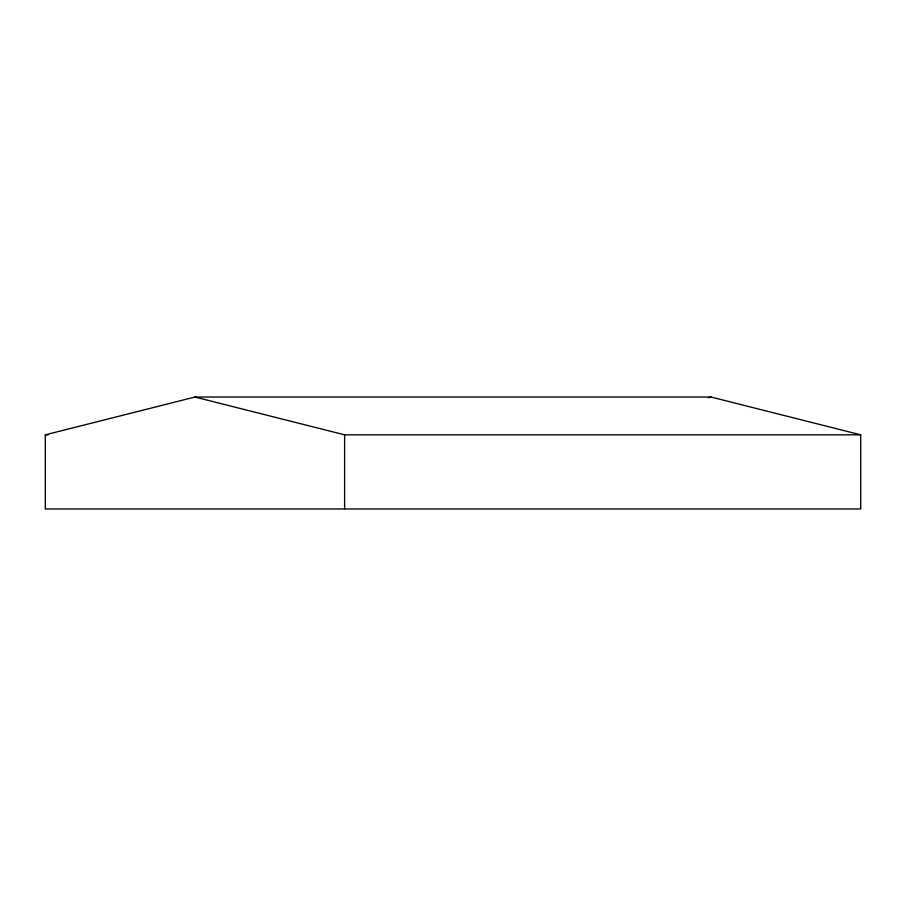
<?xml version="1.0" encoding="UTF-8"?>
<svg xmlns="http://www.w3.org/2000/svg" width="906" height="906" viewBox="0 0 906 906"><rect width="100%" height="100%" fill="white"/><g stroke="black" fill="none" stroke-linecap="round" stroke-linejoin="round"><path stroke-width="1.36" d="M45.3 434.835L194.96 397.032L711.04 397.032L860.7 434.835L860.7 508.968L45.3 508.968L45.3 434.835L48.131 434.835M708.322 397.723L711.04 397.032M194.96 397.032L344.608 434.835L860.7 434.835M344.608 434.835L344.608 508.968"/></g></svg>
